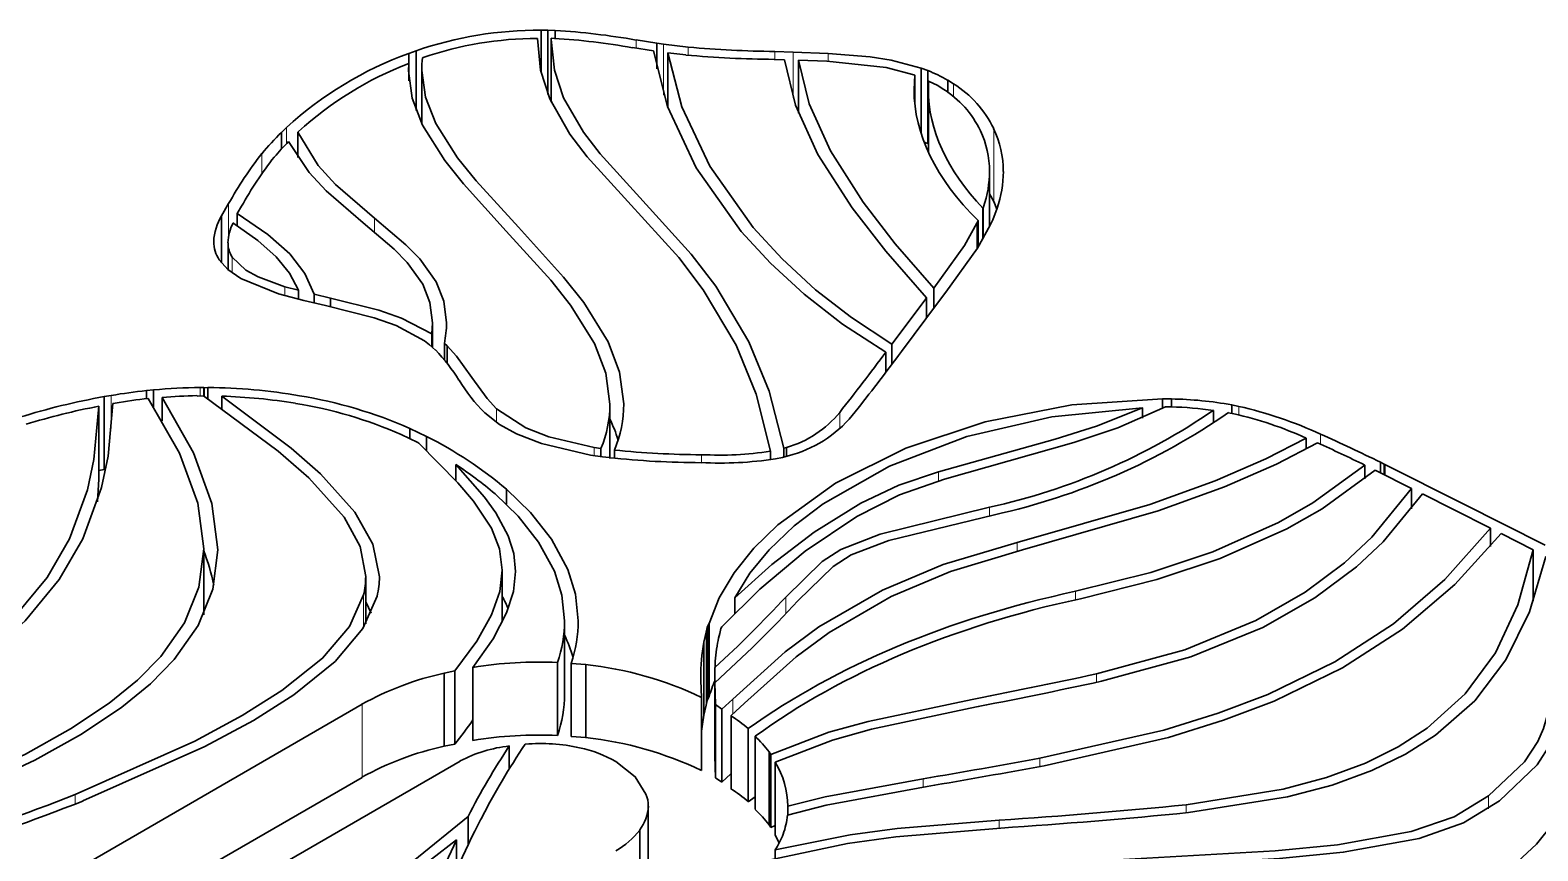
# Model space of a CAD drawing. Extents: x 46 to 852, y -144 to 729.
# Drawn here: x 648.95 to 657.38, y 629.07 to 633.66 of the extents above; entities that cross this region are included whole.
import ezdxf

# ---------------------------------------------------------------- set-up
doc = ezdxf.new("R2010")
doc.units = 0

msp = doc.modelspace()

# ---------------------------------------------------------------- linework, layer by layer
at = {"color": 7, "lineweight": 35, "ltscale": 0.000212097}
msp.add_line((651.7833, 633.6115), (651.7833, 633.603), dxfattribs=at)
at = {"color": 7, "lineweight": 35, "ltscale": 0.000962928}
msp.add_line((651.8422, 633.6569), (651.8036, 633.6575), dxfattribs=at)
at = {"color": 7, "lineweight": 35, "ltscale": 0.005893}
msp.add_line((651.8036, 633.6575), (651.8036, 633.4218), dxfattribs=at)
at = {"color": 7, "lineweight": 35, "ltscale": 0.001023}
msp.add_line((651.8831, 633.6558), (651.8422, 633.6569), dxfattribs=at)
at = {"color": 7, "lineweight": 35, "ltscale": 0.008966}
msp.add_line((651.8422, 633.6569), (651.8422, 633.2983), dxfattribs=at)
at = {"color": 7, "lineweight": 35, "ltscale": 0.000433481}
msp.add_line((651.8605, 633.6119), (651.8778, 633.6115), dxfattribs=at)
at = {"color": 7, "lineweight": 35, "ltscale": 0.000164795}
msp.add_line((651.8605, 633.6053), (651.8605, 633.6119), dxfattribs=at)
at = {"color": 7, "lineweight": 35, "ltscale": 0.008746}
msp.add_line((651.8605, 633.6053), (651.8605, 633.2554), dxfattribs=at)
at = {"color": 7, "lineweight": 35, "ltscale": 0.001117}
msp.add_line((651.8831, 633.6558), (651.8831, 633.6111), dxfattribs=at)
at = {"color": 7, "lineweight": 35, "ltscale": 0.002914}
msp.add_line((652.4498, 633.5856), (652.3346, 633.6031), dxfattribs=at)
at = {"color": 7, "lineweight": 13, "ltscale": 0.001152}
msp.add_line((652.3346, 633.6031), (652.3346, 633.5571), dxfattribs=at)
at = {"color": 7, "lineweight": 35, "ltscale": 0.001064}
msp.add_line((651.1049, 633.5424), (651.0648, 633.528), dxfattribs=at)
at = {"color": 7, "lineweight": 35, "ltscale": 0.003853}
msp.add_line((651.0648, 633.528), (651.0648, 633.3738), dxfattribs=at)
at = {"color": 7, "lineweight": 35, "ltscale": 0.008353}
msp.add_line((651.1049, 633.5424), (651.1049, 633.2083), dxfattribs=at)
at = {"color": 7, "lineweight": 35, "ltscale": 0.002944}
msp.add_line((652.3148, 633.5602), (652.4312, 633.5424), dxfattribs=at)
at = {"color": 7, "lineweight": 35, "ltscale": 2.61188e-05}
msp.add_line((652.4312, 633.5424), (652.4322, 633.5423), dxfattribs=at)
at = {"color": 7, "lineweight": 35, "ltscale": 0.000979915}
msp.add_line((652.4886, 633.5801), (652.4498, 633.5856), dxfattribs=at)
at = {"color": 7, "lineweight": 35, "ltscale": 0.003601}
msp.add_line((652.4498, 633.5856), (652.4498, 633.4415), dxfattribs=at)
at = {"color": 7, "lineweight": 35, "ltscale": 0.00348}
msp.add_line((652.6268, 633.5629), (652.4886, 633.5801), dxfattribs=at)
at = {"color": 7, "lineweight": 13, "ltscale": 0.007141}
msp.add_line((652.4886, 633.5801), (652.4886, 633.2945), dxfattribs=at)
at = {"color": 7, "lineweight": 35, "ltscale": 0.002556}
for p, q in [((652.5117, 633.5317), (652.6132, 633.5189)), ((652.8655, 629.826), (652.9406, 629.8954))]:
    msp.add_line(p, q, dxfattribs=at)
at = {"color": 7, "lineweight": 35, "ltscale": 0.007637}
msp.add_line((652.5117, 633.5317), (652.5117, 633.2263), dxfattribs=at)
at = {"color": 7, "lineweight": 13, "ltscale": 0.001129}
msp.add_line((652.6268, 633.5629), (652.6268, 633.5177), dxfattribs=at)
at = {"color": 7, "lineweight": 35, "ltscale": 0.002552}
msp.add_line((653.2122, 633.5354), (653.1101, 633.5381), dxfattribs=at)
at = {"color": 7, "lineweight": 13, "ltscale": 0.001111}
msp.add_line((653.1101, 633.5381), (653.1101, 633.4937), dxfattribs=at)
at = {"color": 7, "lineweight": 35, "ltscale": 0.004897}
msp.add_line((653.4079, 633.5277), (653.2122, 633.5354), dxfattribs=at)
at = {"color": 7, "lineweight": 13, "ltscale": 0.006424}
msp.add_line((653.2122, 633.5354), (653.2122, 633.2784), dxfattribs=at)
at = {"color": 7, "lineweight": 13, "ltscale": 0.001112}
msp.add_line((653.4079, 633.5277), (653.4079, 633.4832), dxfattribs=at)
at = {"color": 7, "lineweight": 35, "ltscale": 0.001037}
msp.add_line((651.0634, 633.4718), (651.0618, 633.4304), dxfattribs=at)
at = {"color": 7, "lineweight": 35, "ltscale": 0.002026}
msp.add_line((651.0634, 633.4718), (651.0634, 633.3907), dxfattribs=at)
at = {"color": 7, "lineweight": 35, "ltscale": 9.21737e-05}
msp.add_line((651.1414, 633.5032), (651.1448, 633.5044), dxfattribs=at)
at = {"color": 7, "lineweight": 35, "ltscale": 0.00145}
msp.add_line((653.1068, 633.4937), (653.1648, 633.4922), dxfattribs=at)
at = {"color": 7, "lineweight": 35, "ltscale": 0.003957}
msp.add_line((653.2424, 633.4897), (653.4006, 633.4836), dxfattribs=at)
at = {"color": 7, "lineweight": 35, "ltscale": 0.007425}
msp.add_line((653.2424, 633.4897), (653.2424, 633.1927), dxfattribs=at)
at = {"color": 7, "lineweight": 35, "ltscale": 0.001004}
msp.add_line((653.966, 633.4314), (653.9283, 633.4454), dxfattribs=at)
at = {"color": 7, "lineweight": 35, "ltscale": 0.00919}
msp.add_line((653.9283, 633.4454), (653.9283, 633.0778), dxfattribs=at)
at = {"color": 7, "lineweight": 35, "ltscale": 0.00739}
msp.add_line((651.1363, 633.4313), (651.1363, 633.1357), dxfattribs=at)
at = {"color": 7, "lineweight": 35, "ltscale": 0.000129843}
msp.add_line((653.8878, 633.4076), (653.8927, 633.4058), dxfattribs=at)
at = {"color": 7, "lineweight": 35, "ltscale": 0.001983}
msp.add_line((653.8927, 633.4058), (653.8887, 633.3266), dxfattribs=at)
at = {"color": 7, "lineweight": 35, "ltscale": 0.003955}
msp.add_line((653.8927, 633.4058), (653.8927, 633.2476), dxfattribs=at)
at = {"color": 7, "lineweight": 35, "ltscale": 0.010207}
for p, q in [((653.966, 633.4314), (653.966, 633.0231)), ((649.3318, 631.5558), (649.3318, 631.1476)), ((652.733, 630.3193), (652.733, 629.911)), ((652.7418, 630.3394), (652.7418, 629.9311)), ((652.7424, 630.3403), (652.7424, 629.932)), ((651.2624, 630.064), (651.2624, 629.6558)), ((651.3208, 630.0756), (651.3208, 629.6673)), ((651.4225, 630.0955), (651.4225, 629.6873)), ((651.8955, 630.1235), (651.8955, 629.7153)), ((651.9719, 630.1182), (651.9719, 629.71)), ((652.7742, 630.0103), (652.7742, 629.6021)), ((652.7, 629.9272), (652.7, 629.5189)), ((652.7784, 629.8876), (652.7784, 629.4793)), ((652.814, 629.8624), (652.814, 629.4542)), ((652.8655, 629.826), (652.8655, 629.4177)), ((653.0001, 629.7108), (653.0001, 629.3025)), ((653.0787, 629.6238), (653.0787, 629.2156)), ((653.0872, 629.6095), (653.0872, 629.2012)), ((653.113, 629.5655), (653.113, 629.1572)), ((652.403, 629.3202), (652.403, 628.9119)), ((652.3555, 629.1869), (652.3555, 628.7786))]:
    msp.add_line(p, q, dxfattribs=at)
at = {"color": 7, "lineweight": 35, "ltscale": 0.001107}
msp.add_line((653.9688, 633.3277), (653.97, 633.3719), dxfattribs=at)
at = {"color": 7, "lineweight": 35, "ltscale": 0.001411}
msp.add_line((653.97, 633.3719), (654.0209, 633.3475), dxfattribs=at)
at = {"color": 7, "lineweight": 35, "ltscale": 5.41848e-05}
msp.add_line((654.0775, 633.3776), (654.0756, 633.3788), dxfattribs=at)
at = {"color": 7, "lineweight": 13, "ltscale": 0.001663}
msp.add_line((654.0756, 633.3788), (654.0756, 633.3123), dxfattribs=at)
at = {"color": 7, "lineweight": 35, "ltscale": 0.000941358}
msp.add_line((654.1095, 633.3578), (654.0775, 633.3776), dxfattribs=at)
at = {"color": 7, "lineweight": 35, "ltscale": 0.001668}
msp.add_line((654.0775, 633.3776), (654.0775, 633.3109), dxfattribs=at)
at = {"color": 7, "lineweight": 13, "ltscale": 0.001791}
msp.add_line((654.1095, 633.3578), (654.1095, 633.2862), dxfattribs=at)
at = {"color": 7, "lineweight": 35, "ltscale": 0.008836}
msp.add_line((653.9688, 633.3277), (653.9688, 632.9742), dxfattribs=at)
at = {"color": 7, "lineweight": 35, "ltscale": 0.000898976}
msp.add_line((654.0209, 633.3475), (654.0515, 633.3286), dxfattribs=at)
at = {"color": 7, "lineweight": 35, "ltscale": 0.000991822}
msp.add_line((650.3811, 633.1133), (650.3524, 633.0859), dxfattribs=at)
at = {"color": 7, "lineweight": 13, "ltscale": 0.002245}
msp.add_line((650.3811, 633.1133), (650.3811, 633.0235), dxfattribs=at)
at = {"color": 7, "lineweight": 13, "ltscale": 0.010207}
for p, q in [((654.3339, 633.1074), (654.3339, 632.6991)), ((650.8026, 629.8893), (650.8026, 629.481))]:
    msp.add_line(p, q, dxfattribs=at)
at = {"color": 7, "lineweight": 35, "ltscale": 0.002315}
msp.add_line((650.3524, 633.0859), (650.3524, 632.9933), dxfattribs=at)
at = {"color": 7, "lineweight": 35, "ltscale": 0.000105826}
msp.add_line((650.4438, 633.087), (650.4469, 633.0899), dxfattribs=at)
at = {"color": 7, "lineweight": 35, "ltscale": 0.003517}
msp.add_line((650.4438, 633.087), (650.4438, 632.9464), dxfattribs=at)
at = {"color": 7, "lineweight": 35, "ltscale": 0.000564884}
msp.add_line((653.966, 633.0231), (653.9448, 633.031), dxfattribs=at)
at = {"color": 7, "lineweight": 13, "ltscale": 0.002791}
msp.add_line((650.2427, 632.967), (650.2427, 632.8553), dxfattribs=at)
at = {"color": 7, "lineweight": 35, "ltscale": 0.007709}
msp.add_line((654.3108, 632.8685), (654.3108, 632.5601), dxfattribs=at)
at = {"color": 7, "lineweight": 35, "ltscale": 0.00197}
msp.add_line((650.0564, 632.6881), (650.0165, 632.6201), dxfattribs=at)
at = {"color": 7, "lineweight": 13, "ltscale": 0.004626}
msp.add_line((650.0564, 632.6881), (650.0564, 632.5031), dxfattribs=at)
at = {"color": 7, "lineweight": 35, "ltscale": 0.001229}
msp.add_line((654.3339, 632.6991), (654.3109, 632.7426), dxfattribs=at)
at = {"color": 7, "lineweight": 35, "ltscale": 0.001148}
msp.add_line((654.3519, 632.6569), (654.3339, 632.6991), dxfattribs=at)
at = {"color": 7, "lineweight": 35, "ltscale": 0.006577}
msp.add_line((650.0165, 632.6201), (650.0165, 632.3571), dxfattribs=at)
at = {"color": 7, "lineweight": 35, "ltscale": 0.001201}
for p, q in [((650.1047, 632.6322), (650.129, 632.6737)), ((650.5355, 632.181), (650.5355, 632.133))]:
    msp.add_line(p, q, dxfattribs=at)
at = {"color": 7, "lineweight": 35, "ltscale": 0.001701}
msp.add_line((650.1047, 632.6322), (650.1047, 632.5641), dxfattribs=at)
at = {"color": 7, "lineweight": 13, "ltscale": 0.001917}
msp.add_line((650.872, 632.6065), (650.872, 632.5298), dxfattribs=at)
at = {"color": 7, "lineweight": 35, "ltscale": 0.000403332}
msp.add_line((654.2471, 632.5929), (654.2401, 632.5784), dxfattribs=at)
at = {"color": 7, "lineweight": 35, "ltscale": 0.003694}
msp.add_line((654.2471, 632.5929), (654.2471, 632.4451), dxfattribs=at)
at = {"color": 7, "lineweight": 35, "ltscale": 0.000266994}
msp.add_line((654.2778, 632.6708), (654.2741, 632.6608), dxfattribs=at)
at = {"color": 7, "lineweight": 35, "ltscale": 0.004263}
msp.add_line((654.2741, 632.6608), (654.2741, 632.4902), dxfattribs=at)
at = {"color": 7, "lineweight": 13, "ltscale": 0.004352}
msp.add_line((654.2778, 632.6708), (654.2778, 632.4967), dxfattribs=at)
at = {"color": 7, "lineweight": 35, "ltscale": 0.000842867}
msp.add_line((654.3143, 632.5667), (654.3289, 632.597), dxfattribs=at)
at = {"color": 7, "lineweight": 35, "ltscale": 0.001753}
for p, q in [((654.3289, 632.597), (654.3535, 632.6627)), ((650.0181, 631.6119), (650.0181, 631.5417))]:
    msp.add_line(p, q, dxfattribs=at)
at = {"color": 7, "lineweight": 13, "ltscale": 0.00361}
msp.add_line((654.2401, 632.5784), (654.2401, 632.434), dxfattribs=at)
at = {"color": 7, "lineweight": 35, "ltscale": 0.003764}
msp.add_line((650.0535, 632.4697), (650.0535, 632.3191), dxfattribs=at)
at = {"color": 7, "lineweight": 13, "ltscale": 0.002219}
msp.add_line((650.0767, 632.3893), (650.0767, 632.3005), dxfattribs=at)
at = {"color": 7, "lineweight": 35, "ltscale": 0.003669}
msp.add_line((650.3353, 632.1839), (650.4772, 632.1465), dxfattribs=at)
at = {"color": 7, "lineweight": 35, "ltscale": 0.001979}
msp.add_line((650.4466, 632.2035), (650.3701, 632.2236), dxfattribs=at)
at = {"color": 7, "lineweight": 13, "ltscale": 0.001239}
for p, q in [((650.3701, 632.2236), (650.3701, 632.1741)), ((654.0258, 631.1889), (654.0258, 631.1393))]:
    msp.add_line(p, q, dxfattribs=at)
at = {"color": 7, "lineweight": 35, "ltscale": 0.001237}
msp.add_line((650.4466, 632.2035), (650.4466, 632.154), dxfattribs=at)
at = {"color": 7, "lineweight": 35, "ltscale": 0.002348}
msp.add_line((650.6269, 632.1595), (650.5355, 632.181), dxfattribs=at)
at = {"color": 7, "lineweight": 35, "ltscale": 0.00278}
msp.add_line((653.9988, 632.2145), (653.9988, 632.1033), dxfattribs=at)
at = {"color": 7, "lineweight": 35, "ltscale": 0.00168}
msp.add_line((654.0262, 632.1396), (654.0666, 632.1933), dxfattribs=at)
at = {"color": 7, "lineweight": 35, "ltscale": 0.00311}
msp.add_line((650.4772, 632.1465), (650.5984, 632.1183), dxfattribs=at)
at = {"color": 7, "lineweight": 35, "ltscale": 0.001193}
msp.add_line((650.6269, 632.1595), (650.6269, 632.1118), dxfattribs=at)
at = {"color": 7, "lineweight": 35, "ltscale": 0.007972}
msp.add_line((653.9556, 632.1573), (653.7645, 631.9021), dxfattribs=at)
at = {"color": 7, "lineweight": 35, "ltscale": 0.008692}
msp.add_line((653.8179, 631.8612), (654.0262, 632.1396), dxfattribs=at)
at = {"color": 7, "lineweight": 35, "ltscale": 0.000142529}
msp.add_line((653.9591, 632.1619), (653.9556, 632.1573), dxfattribs=at)
at = {"color": 7, "lineweight": 13, "ltscale": 0.002783}
msp.add_line((653.9556, 632.1573), (653.9556, 632.046), dxfattribs=at)
at = {"color": 7, "lineweight": 35, "ltscale": 0.002782}
msp.add_line((653.9591, 632.1619), (653.9591, 632.0506), dxfattribs=at)
at = {"color": 7, "lineweight": 35, "ltscale": 0.001529}
msp.add_line((651.196, 632.0214), (651.1924, 631.9603), dxfattribs=at)
at = {"color": 7, "lineweight": 35, "ltscale": 0.003416}
msp.add_line((651.196, 632.0214), (651.196, 631.8847), dxfattribs=at)
at = {"color": 7, "lineweight": 35, "ltscale": 0.000906822}
msp.add_line((651.1516, 631.9213), (651.1802, 631.899), dxfattribs=at)
at = {"color": 7, "lineweight": 35, "ltscale": 0.001808}
msp.add_line((651.1924, 631.9603), (651.1924, 631.888), dxfattribs=at)
at = {"color": 7, "lineweight": 35, "ltscale": 0.001093}
msp.add_line((651.1802, 631.899), (651.2126, 631.8696), dxfattribs=at)
at = {"color": 7, "lineweight": 35, "ltscale": 0.000508795}
msp.add_line((651.2781, 631.893), (651.263, 631.9067), dxfattribs=at)
at = {"color": 7, "lineweight": 35, "ltscale": 0.002303}
msp.add_line((651.263, 631.9067), (651.263, 631.8146), dxfattribs=at)
at = {"color": 7, "lineweight": 35, "ltscale": 0.002435}
msp.add_line((651.2781, 631.893), (651.2781, 631.7956), dxfattribs=at)
at = {"color": 7, "lineweight": 35, "ltscale": 0.002792}
msp.add_line((653.7307, 631.8571), (653.7307, 631.7454), dxfattribs=at)
at = {"color": 7, "lineweight": 35, "ltscale": 0.002797}
msp.add_line((653.7645, 631.9021), (653.7645, 631.7902), dxfattribs=at)
at = {"color": 7, "lineweight": 35, "ltscale": 0.000686344}
msp.add_line((653.8013, 631.8393), (653.8179, 631.8612), dxfattribs=at)
at = {"color": 7, "lineweight": 35, "ltscale": 0.000995137}
msp.add_line((649.401, 631.616), (649.3618, 631.6094), dxfattribs=at)
at = {"color": 7, "lineweight": 35, "ltscale": 0.010205}
for p, q in [((649.3618, 631.6094), (649.3618, 631.2012)), ((651.9344, 630.3562), (651.9344, 629.948)), ((652.7136, 630.2363), (652.7136, 629.8281)), ((652.0529, 630.1125), (652.0529, 629.7043)), ((652.9615, 629.7534), (652.9615, 629.3452))]:
    msp.add_line(p, q, dxfattribs=at)
at = {"color": 7, "lineweight": 13, "ltscale": 0.004605}
msp.add_line((649.401, 631.616), (649.401, 631.4318), dxfattribs=at)
at = {"color": 7, "lineweight": 35, "ltscale": 0.001001}
msp.add_line((649.6373, 631.6467), (649.5974, 631.6428), dxfattribs=at)
at = {"color": 7, "lineweight": 35, "ltscale": 0.001132}
msp.add_line((649.5974, 631.6428), (649.5974, 631.5975), dxfattribs=at)
at = {"color": 7, "lineweight": 35, "ltscale": 0.002354}
msp.add_line((649.6373, 631.6467), (649.6373, 631.5525), dxfattribs=at)
at = {"color": 7, "lineweight": 35, "ltscale": 0.003267}
msp.add_line((649.6852, 631.6048), (649.6852, 631.4741), dxfattribs=at)
at = {"color": 7, "lineweight": 35, "ltscale": 0.000136785}
msp.add_line((649.8789, 631.6149), (649.8832, 631.6115), dxfattribs=at)
at = {"color": 7, "lineweight": 35, "ltscale": 0.000844075}
msp.add_line((649.8832, 631.6115), (649.9169, 631.6136), dxfattribs=at)
at = {"color": 7, "lineweight": 35, "ltscale": 0.000505087}
msp.add_line((649.9182, 631.6598), (649.8979, 631.6596), dxfattribs=at)
at = {"color": 7, "lineweight": 13, "ltscale": 0.00118}
msp.add_line((649.8979, 631.6596), (649.8979, 631.6124), dxfattribs=at)
at = {"color": 7, "lineweight": 35, "ltscale": 5.19696e-05}
msp.add_line((649.9197, 631.6584), (649.9182, 631.6598), dxfattribs=at)
at = {"color": 7, "lineweight": 35, "ltscale": 0.001173}
msp.add_line((649.9182, 631.6598), (649.9182, 631.6129), dxfattribs=at)
at = {"color": 7, "lineweight": 35, "ltscale": 0.000536732}
msp.add_line((649.9412, 631.6599), (649.9197, 631.6584), dxfattribs=at)
at = {"color": 7, "lineweight": 35, "ltscale": 0.001166}
msp.add_line((649.9197, 631.6584), (649.9197, 631.6118), dxfattribs=at)
at = {"color": 7, "lineweight": 35, "ltscale": 0.001582}
msp.add_line((649.9412, 631.6599), (649.9412, 631.5966), dxfattribs=at)
at = {"color": 7, "lineweight": 35, "ltscale": 0.001276}
msp.add_line((655.328, 631.5961), (655.277, 631.5967), dxfattribs=at)
at = {"color": 7, "lineweight": 35, "ltscale": 0.001357}
msp.add_line((655.277, 631.5967), (655.277, 631.5425), dxfattribs=at)
at = {"color": 7, "lineweight": 35, "ltscale": 0.001111}
msp.add_line((655.328, 631.5961), (655.328, 631.5517), dxfattribs=at)
at = {"color": 7, "lineweight": 35, "ltscale": 0.000331126}
msp.add_line((649.4096, 631.5712), (649.4227, 631.5734), dxfattribs=at)
at = {"color": 7, "lineweight": 13, "ltscale": 0.001907}
msp.add_line((651.5546, 631.5418), (651.5546, 631.4655), dxfattribs=at)
at = {"color": 7, "lineweight": 35, "ltscale": 0.007492}
msp.add_line((652.1885, 631.5675), (652.1885, 631.2678), dxfattribs=at)
at = {"color": 7, "lineweight": 13, "ltscale": 0.002248}
msp.add_line((653.473, 631.5214), (653.473, 631.4315), dxfattribs=at)
at = {"color": 7, "lineweight": 35, "ltscale": 0.001404}
msp.add_line((655.1657, 631.5459), (655.1657, 631.4897), dxfattribs=at)
at = {"color": 7, "lineweight": 35, "ltscale": 0.000762994}
msp.add_line((655.2952, 631.5521), (655.3257, 631.5518), dxfattribs=at)
at = {"color": 7, "lineweight": 35, "ltscale": 0.001703}
msp.add_line((655.5632, 631.5317), (655.5632, 631.4636), dxfattribs=at)
at = {"color": 7, "lineweight": 35, "ltscale": 0.000752722}
msp.add_line((655.6476, 631.5191), (655.6771, 631.5127), dxfattribs=at)
at = {"color": 7, "lineweight": 35, "ltscale": 0.000999007}
msp.add_line((655.7039, 631.5543), (655.6648, 631.5627), dxfattribs=at)
at = {"color": 7, "lineweight": 35, "ltscale": 0.001184}
msp.add_line((655.6648, 631.5627), (655.6648, 631.5154), dxfattribs=at)
at = {"color": 7, "lineweight": 13, "ltscale": 0.001189}
for p, q in [((655.7039, 631.5543), (655.7039, 631.5068)), ((654.9089, 630.0596), (654.9089, 630.0121))]:
    msp.add_line(p, q, dxfattribs=at)
at = {"color": 7, "lineweight": 35, "ltscale": 0.002598}
msp.add_line((651.1638, 631.3868), (651.0699, 631.4313), dxfattribs=at)
at = {"color": 7, "lineweight": 35, "ltscale": 0.001436}
msp.add_line((651.0699, 631.4313), (651.0699, 631.3739), dxfattribs=at)
at = {"color": 7, "lineweight": 35, "ltscale": 0.002563}
msp.add_line((651.0219, 631.3966), (651.1146, 631.3527), dxfattribs=at)
at = {"color": 7, "lineweight": 35, "ltscale": 0.000140265}
for p, q in [((651.1146, 631.3527), (651.1194, 631.3499)), ((656.5213, 631.2297), (656.5161, 631.2318))]:
    msp.add_line(p, q, dxfattribs=at)
at = {"color": 7, "lineweight": 35, "ltscale": 0.002022}
msp.add_line((651.1638, 631.3868), (651.1638, 631.306), dxfattribs=at)
at = {"color": 7, "lineweight": 35, "ltscale": 0.001526}
msp.add_line((656.0815, 631.3776), (656.0815, 631.3165), dxfattribs=at)
at = {"color": 7, "lineweight": 13, "ltscale": 0.001416}
msp.add_line((656.1616, 631.3995), (656.1616, 631.3428), dxfattribs=at)
at = {"color": 7, "lineweight": 35, "ltscale": 0.001702}
msp.add_line((652.0803, 631.2825), (652.1476, 631.2727), dxfattribs=at)
at = {"color": 7, "lineweight": 35, "ltscale": 0.000949921}
msp.add_line((652.1384, 631.3198), (652.1008, 631.3253), dxfattribs=at)
at = {"color": 7, "lineweight": 13, "ltscale": 0.001151}
msp.add_line((652.1008, 631.3253), (652.1008, 631.2793), dxfattribs=at)
at = {"color": 7, "lineweight": 35, "ltscale": 0.001147}
msp.add_line((652.1384, 631.3198), (652.1384, 631.2739), dxfattribs=at)
at = {"color": 7, "lineweight": 35, "ltscale": 0.000931551}
msp.add_line((652.1476, 631.2727), (652.1846, 631.2682), dxfattribs=at)
at = {"color": 7, "lineweight": 35, "ltscale": 0.001135}
msp.add_line((652.2135, 631.3106), (652.2135, 631.2652), dxfattribs=at)
at = {"color": 7, "lineweight": 13, "ltscale": 0.001114}
msp.add_line((652.7001, 631.2839), (652.7001, 631.2394), dxfattribs=at)
at = {"color": 7, "lineweight": 35, "ltscale": 0.001146}
msp.add_line((653.086, 631.304), (653.086, 631.2581), dxfattribs=at)
at = {"color": 7, "lineweight": 35, "ltscale": 0.001}
msp.add_line((653.1135, 631.2621), (653.1528, 631.2697), dxfattribs=at)
at = {"color": 7, "lineweight": 35, "ltscale": 0.001521}
msp.add_line((653.1528, 631.2697), (653.2117, 631.2851), dxfattribs=at)
at = {"color": 7, "lineweight": 35, "ltscale": 0.000416364}
msp.add_line((653.1761, 631.3245), (653.16, 631.3203), dxfattribs=at)
at = {"color": 7, "lineweight": 35, "ltscale": 0.001222}
msp.add_line((653.16, 631.3203), (653.16, 631.2714), dxfattribs=at)
at = {"color": 7, "lineweight": 35, "ltscale": 0.001227}
msp.add_line((653.1761, 631.3245), (653.1761, 631.2754), dxfattribs=at)
at = {"color": 7, "lineweight": 35, "ltscale": 0.000761689}
msp.add_line((649.3618, 631.2012), (649.3318, 631.1957), dxfattribs=at)
at = {"color": 7, "lineweight": 35, "ltscale": 0.002251}
msp.add_line((651.3268, 631.2294), (651.3268, 631.1394), dxfattribs=at)
at = {"color": 7, "lineweight": 35, "ltscale": 0.001932}
msp.add_line((656.408, 631.227), (656.408, 631.1497), dxfattribs=at)
at = {"color": 7, "lineweight": 35, "ltscale": 0.000230388}
msp.add_line((656.4664, 631.1975), (656.475, 631.1942), dxfattribs=at)
at = {"color": 7, "lineweight": 35, "ltscale": 0.005451}
msp.add_line((656.475, 631.1942), (656.6697, 631.0961), dxfattribs=at)
at = {"color": 7, "lineweight": 35, "ltscale": 0.000582784}
msp.add_line((656.517, 631.2321), (656.4961, 631.2424), dxfattribs=at)
at = {"color": 7, "lineweight": 35, "ltscale": 0.001466}
msp.add_line((656.4961, 631.2424), (656.4961, 631.1837), dxfattribs=at)
at = {"color": 7, "lineweight": 35, "ltscale": 0.001451}
msp.add_line((656.5161, 631.2318), (656.5161, 631.1737), dxfattribs=at)
at = {"color": 7, "lineweight": 35, "ltscale": 0.01215}
msp.add_line((656.9554, 631.0111), (656.5213, 631.2297), dxfattribs=at)
at = {"color": 7, "lineweight": 35, "ltscale": 0.001465}
msp.add_line((656.5213, 631.2297), (656.5213, 631.1711), dxfattribs=at)
at = {"color": 7, "lineweight": 35, "ltscale": 0.00316}
msp.add_line((649.3318, 631.1476), (649.324, 631.0214), dxfattribs=at)
at = {"color": 7, "lineweight": 35, "ltscale": 0.002074}
msp.add_line((651.6097, 631.0916), (651.6097, 631.0086), dxfattribs=at)
at = {"color": 7, "lineweight": 35, "ltscale": 0.00285}
msp.add_line((656.6697, 631.0961), (656.6697, 630.9821), dxfattribs=at)
at = {"color": 7, "lineweight": 13, "ltscale": 0.00119}
msp.add_line((654.3109, 630.9906), (654.3109, 630.943), dxfattribs=at)
at = {"color": 7, "lineweight": 35, "ltscale": 0.004865}
msp.add_line((656.7307, 631.0654), (656.9045, 630.9778), dxfattribs=at)
at = {"color": 7, "lineweight": 35, "ltscale": 0.012901}
msp.add_line((657.4163, 630.7791), (656.9554, 631.0111), dxfattribs=at)
at = {"color": 7, "lineweight": 35, "ltscale": 0.005773}
msp.add_line((656.9045, 630.9778), (657.1107, 630.8739), dxfattribs=at)
at = {"color": 7, "lineweight": 35, "ltscale": 0.002582}
msp.add_line((657.1107, 630.8739), (657.1107, 630.7706), dxfattribs=at)
at = {"color": 7, "lineweight": 35, "ltscale": 0.005044}
msp.add_line((657.1705, 630.8439), (657.3506, 630.7531), dxfattribs=at)
at = {"color": 7, "lineweight": 35, "ltscale": 0.009224}
msp.add_line((649.9173, 630.7587), (649.9173, 630.3898), dxfattribs=at)
at = {"color": 7, "lineweight": 13, "ltscale": 0.001213}
msp.add_line((654.4648, 630.7945), (654.4648, 630.746), dxfattribs=at)
at = {"color": 7, "lineweight": 35, "ltscale": 0.007172}
msp.add_line((657.3506, 630.7531), (657.3506, 630.4662), dxfattribs=at)
at = {"color": 7, "lineweight": 35, "ltscale": 0.00663}
msp.add_line((650.8231, 630.6041), (650.8231, 630.3389), dxfattribs=at)
at = {"color": 7, "lineweight": 35, "ltscale": 0.007262}
msp.add_line((651.5868, 630.6391), (651.5868, 630.3486), dxfattribs=at)
at = {"color": 7, "lineweight": 13, "ltscale": 0.004552}
msp.add_line((650.8109, 630.5006), (650.8109, 630.3185), dxfattribs=at)
at = {"color": 7, "lineweight": 35, "ltscale": 0.002179}
msp.add_line((652.8861, 630.485), (652.8861, 630.3978), dxfattribs=at)
at = {"color": 7, "lineweight": 13, "ltscale": 0.002321}
msp.add_line((653.1715, 630.4886), (653.1715, 630.3958), dxfattribs=at)
at = {"color": 7, "lineweight": 13, "ltscale": 0.001192}
msp.add_line((654.7914, 630.5212), (654.7914, 630.4736), dxfattribs=at)
at = {"color": 7, "lineweight": 35, "ltscale": 0.001745}
msp.add_line((650.8542, 630.3989), (650.8231, 630.4614), dxfattribs=at)
at = {"color": 7, "lineweight": 35, "ltscale": 0.000697233}
msp.add_line((652.733, 630.3193), (652.7262, 630.2922), dxfattribs=at)
at = {"color": 7, "lineweight": 35, "ltscale": 0.000547384}
for p, q in [((652.7418, 630.3394), (652.733, 630.3193)), ((652.7418, 629.9311), (652.733, 629.911))]:
    msp.add_line(p, q, dxfattribs=at)
at = {"color": 7, "lineweight": 35, "ltscale": 2.75082e-05}
msp.add_line((652.7424, 630.3403), (652.7418, 630.3394), dxfattribs=at)
at = {"color": 7, "lineweight": 35, "ltscale": 0.000270507}
msp.add_line((652.8091, 630.3129), (652.8135, 630.3228), dxfattribs=at)
at = {"color": 7, "lineweight": 35, "ltscale": 0.001433}
for p, q in [((652.7262, 630.2922), (652.7136, 630.2363)), ((652.7262, 629.884), (652.7136, 629.8281))]:
    msp.add_line(p, q, dxfattribs=at)
at = {"color": 7, "lineweight": 13, "ltscale": 0.010205}
msp.add_line((652.7262, 630.2922), (652.7262, 629.884), dxfattribs=at)
at = {"color": 7, "lineweight": 35, "ltscale": 0.000703152}
msp.add_line((652.8023, 630.2856), (652.8091, 630.3129), dxfattribs=at)
at = {"color": 7, "lineweight": 35, "ltscale": 0.001488}
for p, q in [((651.3208, 630.0756), (651.2624, 630.064)), ((651.3208, 629.6673), (651.2624, 629.6558))]:
    msp.add_line(p, q, dxfattribs=at)
at = {"color": 7, "lineweight": 35, "ltscale": 0.00203}
for p, q in [((652.0529, 630.1125), (651.9719, 630.1182)), ((652.0529, 629.7043), (651.9719, 629.71))]:
    msp.add_line(p, q, dxfattribs=at)
at = {"color": 7, "lineweight": 35, "ltscale": 0.002092}
msp.add_line((652.7759, 630.0955), (652.7759, 630.0118), dxfattribs=at)
at = {"color": 7, "lineweight": 35, "ltscale": 0.000421154}
msp.add_line((652.6966, 630.0389), (652.6967, 630.0221), dxfattribs=at)
at = {"color": 7, "lineweight": 35, "ltscale": 0.002374}
msp.add_line((652.6967, 630.0221), (652.7, 629.9272), dxfattribs=at)
at = {"color": 7, "lineweight": 35, "ltscale": 0.00307}
for p, q in [((652.7784, 629.8876), (652.7742, 630.0103)), ((652.7784, 629.4793), (652.7742, 629.6021))]:
    msp.add_line(p, q, dxfattribs=at)
at = {"color": 7, "lineweight": 35, "ltscale": 0.000695754}
msp.add_line((652.733, 629.911), (652.7262, 629.884), dxfattribs=at)
at = {"color": 7, "lineweight": 35, "ltscale": 0.002066}
msp.add_line((652.8748, 629.9185), (652.814, 629.8624), dxfattribs=at)
at = {"color": 7, "lineweight": 13, "ltscale": 0.002098}
msp.add_line((652.8748, 629.9185), (652.8748, 629.8345), dxfattribs=at)
at = {"color": 7, "lineweight": 35, "ltscale": 0.061499}
for p, q in [((650.8026, 629.8893), (648.6722, 628.6592)), ((650.8026, 629.481), (648.6722, 628.251))]:
    msp.add_line(p, q, dxfattribs=at)
at = {"color": 7, "lineweight": 35, "ltscale": 0.001089}
for p, q in [((652.814, 629.8624), (652.7784, 629.8876)), ((652.814, 629.4542), (652.7784, 629.4793))]:
    msp.add_line(p, q, dxfattribs=at)
at = {"color": 7, "lineweight": 35, "ltscale": 0.00322}
msp.add_line((651.626, 629.6572), (651.626, 629.5284), dxfattribs=at)
at = {"color": 7, "lineweight": 35, "ltscale": 0.0615}
msp.add_line((649.2216, 628.342), (651.3521, 629.572), dxfattribs=at)
at = {"color": 7, "lineweight": 35, "ltscale": 0.000415838}
for p, q in [((653.0872, 629.6095), (653.0787, 629.6238)), ((653.0872, 629.2012), (653.0787, 629.2156))]:
    msp.add_line(p, q, dxfattribs=at)
at = {"color": 7, "lineweight": 13, "ltscale": 0.001163}
msp.add_line((654.5927, 629.5882), (654.5927, 629.5417), dxfattribs=at)
at = {"color": 7, "lineweight": 35, "ltscale": 0.001734}
msp.add_line((652.8651, 629.5011), (652.814, 629.4542), dxfattribs=at)
at = {"color": 7, "lineweight": 13, "ltscale": 0.001161}
msp.add_line((653.9403, 629.4731), (653.9403, 629.4267), dxfattribs=at)
at = {"color": 7, "lineweight": 13, "ltscale": 0.001343}
msp.add_line((649.1982, 629.3856), (649.1982, 629.3319), dxfattribs=at)
at = {"color": 7, "lineweight": 35, "ltscale": 0.00118}
msp.add_line((653.0001, 629.3723), (652.9615, 629.3452), dxfattribs=at)
at = {"color": 7, "lineweight": 35, "ltscale": 0.001247}
msp.add_line((653.1826, 629.3196), (653.1826, 629.2698), dxfattribs=at)
at = {"color": 7, "lineweight": 13, "ltscale": 0.001123}
msp.add_line((655.4105, 629.3281), (655.4105, 629.2832), dxfattribs=at)
at = {"color": 7, "lineweight": 13, "ltscale": 0.001775}
msp.add_line((657.1007, 629.3769), (657.1007, 629.3059), dxfattribs=at)
at = {"color": 7, "lineweight": 35, "ltscale": 0.003993}
msp.add_line((651.3951, 629.2625), (651.3951, 629.1027), dxfattribs=at)
at = {"color": 7, "lineweight": 35, "ltscale": 0.001911}
msp.add_line((651.433, 629.1797), (651.4677, 629.2478), dxfattribs=at)
at = {"color": 7, "lineweight": 13, "ltscale": 0.001115}
msp.add_line((654.3646, 629.2418), (654.3646, 629.1972), dxfattribs=at)
at = {"color": 7, "lineweight": 35, "ltscale": 0.000704477}
msp.add_line((653.113, 629.2125), (653.0872, 629.2012), dxfattribs=at)
at = {"color": 7, "lineweight": 35, "ltscale": 0.001171}
msp.add_line((653.1349, 629.1158), (653.113, 629.1572), dxfattribs=at)
at = {"color": 7, "lineweight": 35, "ltscale": 0.004189}
msp.add_line((651.3308, 629.131), (651.3308, 628.9635), dxfattribs=at)
at = {"color": 7, "lineweight": 35, "ltscale": 0.001192}
msp.add_line((653.1127, 629.0759), (653.1127, 629.0282), dxfattribs=at)
at = {"color": 7, "lineweight": 35}
for points in [[(651.7833, 633.6115), (651.8009, 633.4343), (651.8526, 633.2731), (651.9648, 633.0757), (652.0613, 632.9503), (652.2886, 632.7006)], [(652.3561, 632.7219), (652.1342, 632.9655), (652.0399, 633.0875), (651.9298, 633.2791), (651.8787, 633.4347), (651.8605, 633.6053)], [(652.4322, 633.5423), (652.5105, 633.2301), (652.6711, 632.8871), (652.9225, 632.5316), (653.0853, 632.3546), (653.274, 632.1813), (653.4885, 632.015), (653.7307, 631.8571)], [(653.7645, 631.9021), (653.5392, 632.0508), (653.3386, 632.2068), (653.1513, 632.3787), (652.9901, 632.5544), (652.7472, 632.8973), (652.5903, 633.2288), (652.5117, 633.5317)], [(653.9283, 633.4454), (653.7605, 633.4896), (653.6437, 633.5079), (653.4079, 633.5277)], [(653.1648, 633.4922), (653.2258, 633.2379), (653.3508, 632.9633), (653.5422, 632.6644), (653.7308, 632.4219), (653.9591, 632.1619)], [(653.9988, 632.2145), (653.7828, 632.4631), (653.604, 632.6954), (653.4218, 632.9822), (653.3019, 633.2457), (653.2424, 633.4897)], [(653.4006, 633.4836), (653.7328, 633.4481), (653.8878, 633.4076)], [(651.0618, 633.4304), (651.0827, 633.2767), (651.1409, 633.1264), (651.2646, 632.929), (651.369, 632.7981), (651.609, 632.5344)], [(651.6769, 632.5556), (651.4402, 632.8148), (651.337, 632.9431), (651.2147, 633.1362), (651.157, 633.2825), (651.1363, 633.4313)], [(650.3921, 633.0347), (650.5078, 632.861), (650.6016, 632.7602), (650.8095, 632.5806)], [(650.872, 632.6065), (650.6539, 632.7945), (650.5573, 632.9008), (650.4438, 633.087)], [(652.2886, 632.7006), (652.5732, 632.386), (652.7104, 632.207), (652.8944, 631.8969), (653.0058, 631.6224), (653.086, 631.304)], [(653.16, 631.3203), (653.0781, 631.6393), (652.9654, 631.9146), (652.78, 632.2258), (652.6422, 632.4057), (652.3561, 632.7219)], [(650.5355, 632.181), (650.4821, 632.2982), (650.3983, 632.4064), (650.2754, 632.5147), (650.1047, 632.6322)], [(651.2748, 632.0209), (651.2593, 632.1429), (651.2163, 632.2512), (651.1251, 632.3792), (651.0482, 632.4575), (650.872, 632.6065)], [(650.0811, 632.5797), (650.2194, 632.4819), (650.3228, 632.3903), (650.3967, 632.2993), (650.4466, 632.2035)], [(650.8095, 632.5806), (650.9822, 632.4342), (651.0558, 632.3591), (651.1418, 632.2378), (651.1818, 632.136), (651.196, 632.0214)], [(651.609, 632.5344), (651.8577, 632.2609), (651.9687, 632.1211), (652.102, 631.906), (652.1655, 631.7394), (652.1885, 631.5675)], [(652.2657, 631.5688), (652.2423, 631.7452), (652.1778, 631.9156), (652.0424, 632.1351), (651.9296, 632.2775), (651.6769, 632.5556)], [(654.2401, 632.5784), (654.1713, 632.4546), (653.9988, 632.2145)], [(654.0666, 632.1933), (654.2433, 632.4391), (654.3143, 632.5667)], [(650.0046, 632.3735), (650.0529, 632.3196), (650.1243, 632.2697), (650.3353, 632.1839)], [(650.3701, 632.2236), (650.2224, 632.2782), (650.1533, 632.3167), (650.0767, 632.3893)], [(650.5984, 632.1183), (650.8701, 632.05), (650.9927, 632.0073), (651.1516, 631.9213)], [(651.1924, 631.9603), (651.0231, 632.0478), (650.8962, 632.0916), (650.6269, 632.1595)], [(651.5546, 631.5418), (651.5021, 631.5981), (651.4167, 631.7165), (651.3312, 631.8353), (651.2781, 631.893)], [(649.6075, 631.5986), (649.7814, 631.293), (649.8837, 631.014), (649.9173, 630.7587)], [(649.9967, 630.7533), (649.963, 631.0123), (649.86, 631.2951), (649.6852, 631.6048)], [(649.9169, 631.6136), (650.3336, 631.3043), (650.5053, 631.1558), (650.7018, 630.9363), (650.7915, 630.7715), (650.8231, 630.6041)], [(650.8997, 630.6013), (650.8638, 630.7839), (650.7628, 630.9633), (650.5698, 631.1776), (650.4059, 631.3207), (650.0181, 631.6119)], [(655.277, 631.5967), (654.7702, 631.5632), (654.287, 631.4685), (653.8422, 631.3202), (653.4504, 631.1257), (653.1267, 630.8925), (652.9934, 630.7621), (652.8833, 630.6247), (652.8, 630.4849), (652.7424, 630.3403)], [(649.3318, 631.5558), (649.3041, 631.2586), (649.2684, 631.088), (649.1673, 630.8135), (649.0414, 630.5985), (648.8614, 630.3806), (648.6061, 630.1559), (648.2701, 629.9379), (647.842, 629.7314)], [(647.8868, 629.6954), (648.3191, 629.9043), (648.6595, 630.1262), (648.9195, 630.3553), (649.11, 630.5862), (649.2421, 630.8134), (649.3467, 631.1005), (649.3829, 631.276), (649.4096, 631.5712)], [(651.489, 631.5186), (651.5714, 631.4542), (651.6666, 631.4014), (651.8054, 631.3469), (652.0803, 631.2825)], [(652.1008, 631.3253), (651.846, 631.3848), (651.7179, 631.4347), (651.5546, 631.5418)], [(652.8861, 630.485), (652.9705, 630.6221), (653.0784, 630.7532), (653.2183, 630.8865), (653.381, 631.0107), (653.7516, 631.221), (654.1832, 631.3856), (654.6598, 631.4966), (655.1657, 631.5459)], [(655.1657, 631.5459), (654.9079, 631.4446), (654.6776, 631.3713), (654.0258, 631.1889)], [(654.0585, 631.1487), (654.7825, 631.3531), (655.0274, 631.4349), (655.2952, 631.5521)], [(651.1194, 631.3499), (651.3378, 631.1274), (651.4261, 631.0245), (651.526, 630.8737), (651.571, 630.759), (651.5868, 630.6391)], [(656.0815, 631.3776), (655.8561, 631.2621), (655.5714, 631.138), (655.2067, 631.006), (654.4648, 630.7945)], [(654.4955, 630.7537), (655.2535, 630.9702), (655.6252, 631.1053), (655.915, 631.2324), (656.1444, 631.3506)], [(651.6609, 630.6321), (651.6505, 630.7332), (651.6198, 630.8312), (651.5504, 630.9604), (651.4875, 631.0475), (651.3268, 631.2294)], [(654.0258, 631.1889), (653.8031, 631.1134), (653.5916, 631.0135), (653.3295, 630.8522), (653.0931, 630.6715), (652.8861, 630.485)], [(656.408, 631.227), (656.1187, 631.0148), (655.9263, 630.9048), (655.5598, 630.7421), (655.212, 630.6268), (654.7914, 630.5212)], [(654.8185, 630.4795), (655.246, 630.5867), (655.5999, 630.7039), (655.9736, 630.8693), (656.1702, 630.9813), (656.4664, 631.1975)], [(652.0114, 630.3569), (651.996, 630.5049), (651.9531, 630.6434), (651.8621, 630.8123), (651.7436, 630.9622), (651.6097, 631.0916)], [(652.8135, 630.3228), (653.0258, 630.5324), (653.2797, 630.7454), (653.5696, 630.9398), (653.8068, 631.0602), (654.0585, 631.1487)], [(656.6697, 631.0961), (656.4488, 630.8242), (656.2961, 630.6806), (656.0753, 630.5157), (655.799, 630.3582), (655.4023, 630.1947), (654.9089, 630.0596)], [(651.546, 631.0666), (651.6755, 630.9415), (651.79, 630.7966), (651.8781, 630.6332), (651.9195, 630.4993), (651.9344, 630.3562)], [(654.3109, 630.9906), (653.7001, 630.8409), (653.48, 630.7549), (653.3752, 630.6872), (653.1715, 630.4886)], [(654.9359, 630.0179), (655.4359, 630.1544), (655.839, 630.3191), (656.1301, 630.4841), (656.3615, 630.657), (656.5112, 630.7978), (656.7307, 631.0654)], [(653.2391, 630.4674), (653.4362, 630.6595), (653.5369, 630.7241), (653.7483, 630.8057), (654.3386, 630.9492)], [(657.1107, 630.8739), (656.8561, 630.5878), (656.5684, 630.3398), (656.2408, 630.1266), (655.8668, 629.9448), (655.5885, 629.8394), (655.2847, 629.7455), (654.5927, 629.5882)], [(654.6161, 629.546), (655.3111, 629.7047), (655.6187, 629.8003), (655.9017, 629.9077), (656.2836, 630.0927), (656.6188, 630.3087), (656.9127, 630.5582), (657.1705, 630.8439)], [(649.9173, 630.7587), (649.8901, 630.5438), (649.8097, 630.3439), (649.6782, 630.157), (649.5473, 630.024), (649.3896, 629.8961), (649.1726, 629.7518), (648.9216, 629.6116), (648.4634, 629.3968), (647.9305, 629.1829)], [(647.9727, 629.1459), (648.5099, 629.3615), (648.9728, 629.5778), (649.2339, 629.7231), (649.4592, 629.8729), (649.6198, 630.0034), (649.7531, 630.1392), (649.8871, 630.3299), (649.9689, 630.5339), (649.9967, 630.7533)], [(654.4648, 630.7945), (654.0516, 630.67), (653.7128, 630.5276), (653.3572, 630.322), (653.1691, 630.1823), (652.8748, 629.9185)], [(652.9406, 629.8954), (653.2293, 630.1543), (653.4135, 630.2913), (653.7614, 630.4928), (654.0923, 630.6321), (654.4955, 630.7537)], [(657.3506, 630.7531), (657.2647, 630.4445), (657.1387, 630.1766), (656.9703, 629.9476), (656.7571, 629.756), (656.5948, 629.6514), (656.4124, 629.5611), (656.1946, 629.48), (655.9522, 629.4142), (655.4105, 629.3281)], [(655.4236, 629.2845), (655.9774, 629.3718), (656.2255, 629.4382), (656.4488, 629.52), (656.6363, 629.6108), (656.8032, 629.7161), (657.0231, 629.9087), (657.1976, 630.1385), (657.3292, 630.4072), (657.4199, 630.7164)], [(651.5868, 630.6391), (651.5722, 630.5198), (651.5266, 630.3902), (651.4435, 630.2415), (651.3208, 630.0756)], [(651.4225, 630.0955), (651.5348, 630.2552), (651.6102, 630.4), (651.6486, 630.5198), (651.6609, 630.6321)], [(650.8109, 630.5006), (650.733, 630.3251), (650.5817, 630.1473), (650.3545, 629.9659), (650.1332, 629.8267), (649.8674, 629.684), (649.1982, 629.3856)], [(649.2422, 629.3492), (649.924, 629.6536), (650.195, 629.7998), (650.4207, 629.9427), (650.6523, 630.1293), (650.8071, 630.3127), (650.8871, 630.4946)], [(654.1774, 629.9095), (653.6322, 629.7941), (653.412, 629.7328), (653.0872, 629.6095)], [(657.4513, 629.9019), (657.4077, 629.7543), (657.3755, 629.6811), (657.3013, 629.5673), (657.1007, 629.3769)], [(657.1626, 629.3502), (657.3719, 629.5502), (657.4495, 629.6697), (657.483, 629.7458), (657.5275, 629.8953)], [(653.113, 629.5655), (653.4337, 629.6898), (653.6515, 629.751), (654.2022, 629.8677)], [(652.2211, 629.5688), (652.3303, 629.4846), (652.3892, 629.3876)], [(653.9403, 629.4731), (653.3927, 629.372), (653.1826, 629.3196)], [(653.1812, 629.2693), (653.3968, 629.3254), (653.9623, 629.4305)], [(657.5983, 629.4532), (657.4594, 629.2222), (657.3693, 629.1074), (657.1861, 628.9387), (656.9968, 628.8165), (656.7507, 628.6996)], [(657.1007, 629.3769), (656.9078, 629.2612), (656.6685, 629.1781), (656.2554, 629.1046), (655.9069, 629.0712), (654.9948, 629.0178)], [(655.0015, 628.9736), (655.9318, 629.0282), (656.288, 629.0629), (656.7122, 629.14), (656.9601, 629.2278), (657.1626, 629.3502)], [(651.3951, 629.2625), (651.0883, 629.0118), (650.8016, 628.8174), (650.4072, 628.6146), (650.11, 628.4959), (649.3539, 628.2412)], [(654.3646, 629.2418), (653.7939, 629.195), (653.5321, 629.1601), (653.1127, 629.0759)], [(653.0763, 629.0191), (653.5171, 629.1119), (653.7874, 629.1492), (654.3735, 629.1978)], [(649.3916, 628.2025), (650.1129, 628.4451), (650.4003, 628.5574), (650.7802, 628.7435), (651.0504, 628.9153), (651.3308, 629.131)]]:
    msp.add_lwpolyline(points, dxfattribs=at)
for centre, radius, start, end in [((651.7917, 631.5526), 2.1049, 89.6765, 109.04569), ((651.7867, 631.6321), 1.9793, 90.10001, 108.92504), ((651.6363, 629.7396), 3.8797, 79.93053, 86.43033), ((651.6377, 629.6646), 3.9991, 79.96542, 86.48164), ((651.7551, 631.6155), 2.0329, 109.84732, 132.53195), ((653.1625, 639.611), 6.1171, 264.84726, 269.47842), ((653.166, 639.5544), 6.0161, 264.8579, 269.46804), ((651.7736, 631.6326), 1.9713, 111.11456, 132.31322), ((651.6478, 633.4315), 0.5115, 171.94197, 180.01081), ((653.6678, 632.6689), 0.8187, 60.12187, 68.63928), ((653.785, 632.84), 0.6108, 25.97895, 57.93545), ((653.7497, 632.848), 0.5672, 25.88742, 57.87215), ((653.8342, 632.8688), 0.5536, 359.91369, 25.51785), ((651.4032, 632.0057), 1.5069, 134.21023, 140.36279), ((651.4496, 631.9756), 1.4965, 134.95835, 139.47182), ((653.7855, 632.8697), 0.5253, 359.86385, 25.46033), ((651.8958, 631.6681), 2.1027, 141.84016, 150.98964), ((651.9761, 631.6461), 2.1131, 141.96103, 150.91222), ((653.6702, 632.8745), 0.6408, 341.4722, 359.46371), ((653.7266, 632.8738), 0.6614, 341.38743, 359.49536), ((650.2792, 632.4622), 0.3061, 148.98626, 177.35253), ((650.3264, 632.4584), 0.2734, 153.68703, 177.64907), ((650.1585, 632.4758), 0.1848, 179.84791, 213.612), ((650.1969, 632.4675), 0.1434, 179.16239, 213.07016), ((650.692, 632.0237), 0.5828, 348.42388, 359.72825), ((650.5205, 631.1968), 0.9656, 31.42973, 44.18435), ((643.4501, 639.4783), 12.7973, 321.5545, 323.44959), ((643.1671, 639.7234), 13.2379, 321.73172, 323.44692), ((652.1792, 632.2086), 0.9763, 211.3367, 224.99514), ((650.069, 627.6925), 3.9803, 100.23563, 107.261), ((649.9348, 628.4321), 3.2284, 95.99855, 99.51816), ((649.9306, 628.5355), 3.0801, 96.02185, 99.49286), ((649.9226, 628.5338), 3.126, 90.45241, 95.23724), ((649.941, 628.6056), 3.01, 91.1825, 94.87667), ((649.9164, 628.4935), 3.1665, 80.25123, 89.55268), ((649.929, 628.5388), 3.0742, 80.6073, 88.33865), ((650.0449, 629.0968), 2.5499, 66.29582, 80.80036), ((655.3, 629.5871), 2.0091, 79.53987, 89.2028), ((650.0704, 627.7161), 3.9101, 100.88885, 107.04415), ((650.0375, 629.1515), 2.4517, 66.32479, 80.77326), ((651.5392, 631.5703), 0.6494, 337.31437, 359.75108), ((651.5869, 631.5721), 0.679, 337.35311, 359.72233), ((653.0048, 631.9069), 0.6068, 286.39543, 320.53253), ((653.0129, 631.9468), 0.691, 286.71654, 322.36278), ((653.5305, 634.5081), 3.6032, 282.5079, 304.33146), ((653.5438, 634.5562), 3.6936, 282.42684, 304.71132), ((655.2784, 629.5763), 1.9761, 81.71291, 88.62763), ((655.2145, 629.4664), 2.0982, 65.59824, 77.26121), ((655.1951, 629.3075), 2.3041, 65.20189, 77.23996), ((651.3564, 631.097), 0.918, 17.08354, 24.98442), ((650.1191, 629.3262), 2.3104, 49.82378, 63.1166), ((652.1757, 622.5433), 9.6602, 64.01553, 65.74257), ((652.0607, 622.2382), 10.0373, 63.77539, 65.88488), ((652.7158, 636.2836), 5.0437, 263.95509, 269.79881), ((652.7238, 636.2885), 5.0042, 264.14732, 269.72898), ((652.8005, 633.3088), 2.0711, 267.16621, 278.696), ((652.7981, 633.2585), 1.9762, 267.15967, 278.37906), ((650.0557, 629.2888), 2.3199, 50.02847, 56.77817), ((648.6392, 630.2717), 1.3647, 11.98095, 20.56529), ((650.3783, 630.6046), 0.4448, 346.484, 359.93409), ((650.4417, 630.6016), 0.458, 346.49291, 359.96031), ((650.9711, 630.1533), 0.7025, 22.6297, 28.85538), ((647.8455, 635.4515), 7.2798, 312.63071, 317.02055), ((648.0876, 635.2397), 7.0222, 311.86675, 317.18835), ((651.2019, 630.3595), 0.7326, 341.21164, 359.74373), ((651.2532, 630.3602), 0.7582, 341.39109, 359.74859), ((651.1829, 629.9191), 0.8326, 16.23483, 25.45334), ((653.6972, 630.0535), 1.0006, 169.47079, 180.83537), ((653.6782, 630.0702), 0.9025, 169.66488, 178.38979), ((653.1572, 630.1779), 0.3707, 163.12294, 171.60006), ((651.6187, 628.4249), 1.6769, 102.26506, 119.13323), ((651.7905, 627.8799), 2.246, 87.32113, 99.43266), ((651.8357, 628.1145), 2.009, 64.50655, 83.79754), ((653.6031, 629.6714), 0.8993, 156.88283, 163.15788), ((646.3542, 669.9408), 40.7884, 281.05775, 282.10677), ((646.3153, 670.2957), 41.19, 281.03885, 282.08068), ((651.2019, 629.9512), 0.7326, 341.21164, 359.74373), ((653.5436, 629.6653), 0.8458, 168.89872, 175.79128), ((652.343, 629.029), 0.9527, 49.50986, 56.75501), ((649.725, 630.9783), 2.0652, 320.59557, 325.2748), ((651.6187, 628.0167), 1.6769, 102.26506, 119.13323), ((651.7106, 628.8898), 0.7714, 96.29411, 117.72494), ((655.444, 627.1619), 4.5613, 146.83348, 152.58076), ((651.7905, 627.4717), 2.246, 87.32113, 99.43266), ((655.3416, 627.2476), 4.3597, 146.29017, 152.69146), ((651.7999, 628.6381), 1.0322, 77.73448, 94.71152), ((651.8755, 628.9724), 0.6893, 59.90879, 77.96776), ((651.8357, 627.7062), 2.009, 64.50655, 83.79754), ((652.5177, 629.1896), 0.7097, 37.74037, 47.21404), ((652.7054, 629.3162), 0.4775, 0.40868, 31.45033), ((646.0057, 676.4182), 47.6108, 279.5934, 280.3906), ((645.7965, 677.5793), 48.8364, 279.62556, 280.40441), ((652.343, 628.6207), 0.9527, 49.50986, 56.75501), ((644.1269, 642.2985), 13.8735, 287.74102, 291.44131), ((644.1184, 642.3979), 14.0191, 287.7529, 291.43864), ((652.1644, 629.3311), 0.2391, 322.94896, 357.37424), ((652.2303, 629.3199), 0.1727, 0.1086, 23.07767), ((652.3688, 659.9186), 30.7414, 273.7222, 275.6783), ((652.5177, 628.7813), 0.7097, 37.74037, 47.21404), ((652.6982, 629.3231), 0.4859, 340.91091, 353.657), ((652.4335, 659.1816), 30.0463, 273.70217, 275.71146), ((655.7891, 626.9869), 4.8769, 153.28029, 160.77018), ((652.0095, 629.4515), 0.4358, 299.03238, 322.59324), ((652.5621, 629.4109), 0.6444, 328.68011, 337.47941), ((655.8069, 626.942), 4.9826, 153.93955, 160.46389)]:
    msp.add_arc(centre, radius, start, end, dxfattribs=at)
for centre, major_axis, ratio, start_param, end_param in [((666.2574, 633.8341), (12.3679, 0.5421), 0.252752, 3.130513, 3.371808), ((666.7432, 633.7581), (12.7739, 0.4576), 0.243621, 3.132865, 3.351962), ((666.1804, 618.7411), (14.0299, -10.2151), 0.442206, 2.765368, 2.994895), ((666.0459, 618.9902), (13.8256, -9.9439), 0.440132, 2.762839, 2.996229)]:
    msp.add_ellipse(centre, major_axis=major_axis, ratio=ratio, start_param=start_param, end_param=end_param, dxfattribs=at)

doc.saveas('drawing.dxf')
